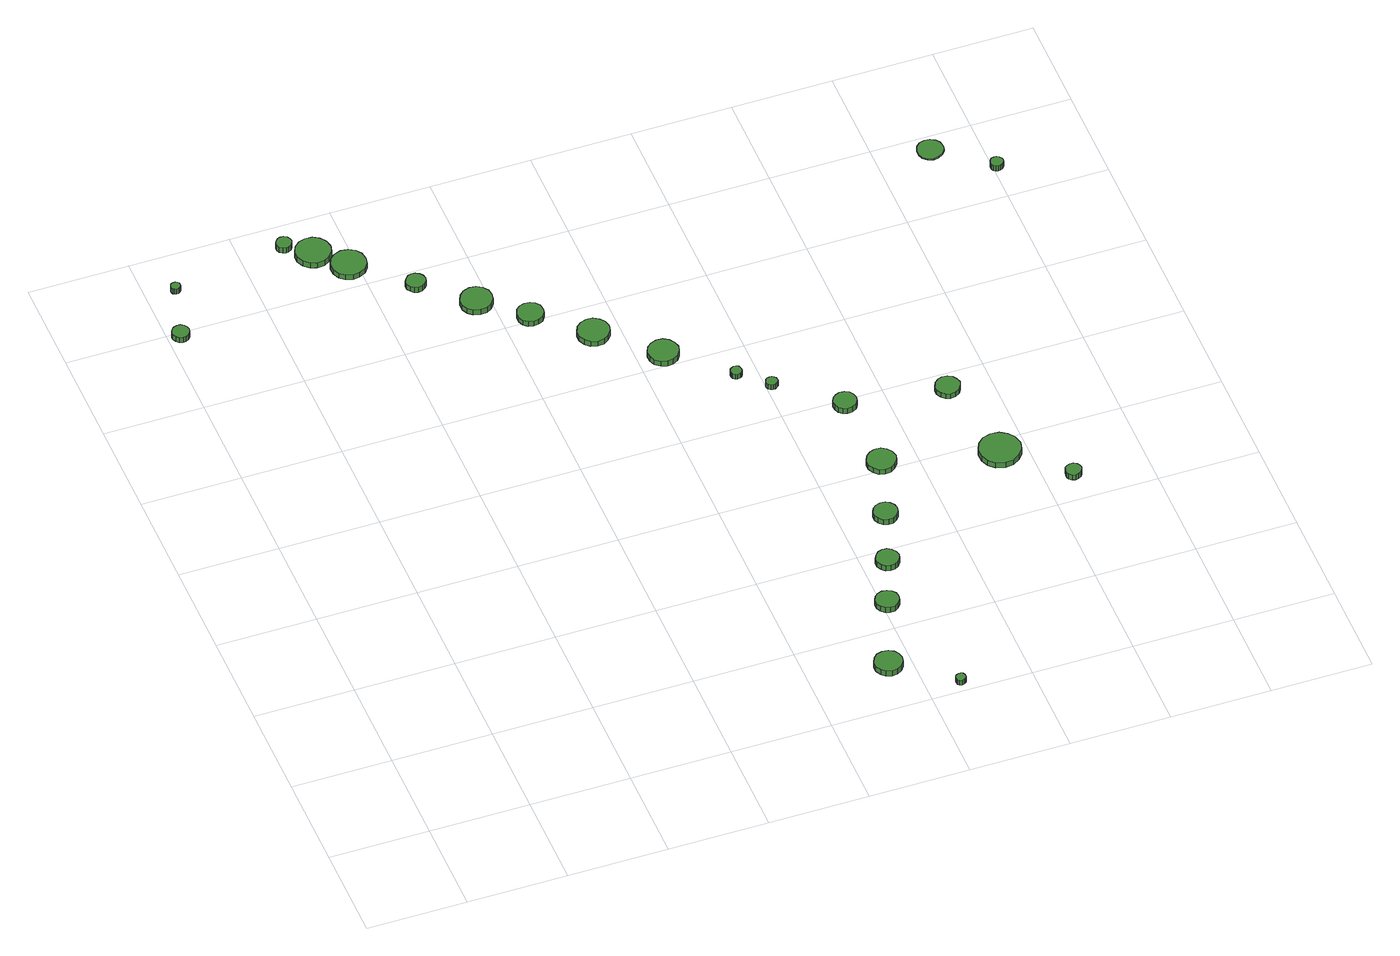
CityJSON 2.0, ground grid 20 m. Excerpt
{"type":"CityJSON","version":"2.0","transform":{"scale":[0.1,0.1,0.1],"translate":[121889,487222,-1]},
"CityObjects":{
"tree1":{"type":"SolitaryVegetationObject","attributes":{"function":"something"},"geometry":[{"type":"MultiSurface","lod":"1","boundaries":[[[0,1,2,3,4,5,6,7,8,9,10,11,12,13,14]],[[15,16,17,18,19,20,21,22,23,24,25,26,27,28,29]],[[0,29,28,1]],[[1,28,27,2]],[[2,27,26,3]],[[3,26,25,4]],[[4,25,24,5]],[[5,24,23,6]],[[6,23,22,7]],[[7,22,21,8]],[[8,21,20,9]],[[9,20,19,10]],[[10,19,18,11]],[[11,18,17,12]],[[12,17,16,13]],[[13,16,15,14]],[[14,15,29,0]]]}]},
"tree2":{"type":"SolitaryVegetationObject","attributes":{"function":"something"},"geometry":[{"type":"MultiSurface","lod":"1","boundaries":[[[30,31,32,33,34,35,36,37,38,39,40,41,42,43,44]],[[45,46,47,48,49,50,51,52,53,54,55,56,57,58,59]],[[30,59,58,31]],[[31,58,57,32]],[[32,57,56,33]],[[33,56,55,34]],[[34,55,54,35]],[[35,54,53,36]],[[36,53,52,37]],[[37,52,51,38]],[[38,51,50,39]],[[39,50,49,40]],[[40,49,48,41]],[[41,48,47,42]],[[42,47,46,43]],[[43,46,45,44]],[[44,45,59,30]]]}]},
"tree3":{"type":"SolitaryVegetationObject","attributes":{"function":"something"},"geometry":[{"type":"MultiSurface","lod":"1","boundaries":[[[60,61,62,63,64,65,66,67,68,69,70,71,72,73,74]],[[75,76,77,78,79,80,81,82,83,84,85,86,87,88,89]],[[60,89,88,61]],[[61,88,87,62]],[[62,87,86,63]],[[63,86,85,64]],[[64,85,84,65]],[[65,84,83,66]],[[66,83,82,67]],[[67,82,81,68]],[[68,81,80,69]],[[69,80,79,70]],[[70,79,78,71]],[[71,78,77,72]],[[72,77,76,73]],[[73,76,75,74]],[[74,75,89,60]]]}]},
"tree4":{"type":"SolitaryVegetationObject","attributes":{"function":"something"},"geometry":[{"type":"MultiSurface","lod":"1","boundaries":[[[90,91,92,93,94,95,96,97,98,99,100,101,102,103,104]],[[105,106,107,108,109,110,111,112,113,114,115,116,117,118,119]],[[90,119,118,91]],[[91,118,117,92]],[[92,117,116,93]],[[93,116,115,94]],[[94,115,114,95]],[[95,114,113,96]],[[96,113,112,97]],[[97,112,111,98]],[[98,111,110,99]],[[99,110,109,100]],[[100,109,108,101]],[[101,108,107,102]],[[102,107,106,103]],[[103,106,105,104]],[[104,105,119,90]]]}]},
"tree5":{"type":"SolitaryVegetationObject","attributes":{"function":"something"},"geometry":[{"type":"MultiSurface","lod":"1","boundaries":[[[120,121,122,123,124,125,126,127,128,129,130,131,132,133,134]],[[135,136,137,138,139,140,141,142,143,144,145,146,147,148,149]],[[120,149,148,121]],[[121,148,147,122]],[[122,147,146,123]],[[123,146,145,124]],[[124,145,144,125]],[[125,144,143,126]],[[126,143,142,127]],[[127,142,141,128]],[[128,141,140,129]],[[129,140,139,130]],[[130,139,138,131]],[[131,138,137,132]],[[132,137,136,133]],[[133,136,135,134]],[[134,135,149,120]]]}]},
"tree6":{"type":"SolitaryVegetationObject","attributes":{"function":"something"},"geometry":[{"type":"MultiSurface","lod":"1","boundaries":[[[150,151,152,153,154,155,156,157,158,159,160,161,162,163,164]],[[165,166,167,168,169,170,171,172,173,174,175,176,177,178,179]],[[150,179,178,151]],[[151,178,177,152]],[[152,177,176,153]],[[153,176,175,154]],[[154,175,174,155]],[[155,174,173,156]],[[156,173,172,157]],[[157,172,171,158]],[[158,171,170,159]],[[159,170,169,160]],[[160,169,168,161]],[[161,168,167,162]],[[162,167,166,163]],[[163,166,165,164]],[[164,165,179,150]]]}]},
"tree7":{"type":"SolitaryVegetationObject","attributes":{"function":"something"},"geometry":[{"type":"MultiSurface","lod":"1","boundaries":[[[180,181,182,183,184,185,186,187,188,189,190,191,192,193,194]],[[195,196,197,198,199,200,201,202,203,204,205,206,207,208,209]],[[180,209,208,181]],[[181,208,207,182]],[[182,207,206,183]],[[183,206,205,184]],[[184,205,204,185]],[[185,204,203,186]],[[186,203,202,187]],[[187,202,201,188]],[[188,201,200,189]],[[189,200,199,190]],[[190,199,198,191]],[[191,198,197,192]],[[192,197,196,193]],[[193,196,195,194]],[[194,195,209,180]]]}]},
"tree8":{"type":"SolitaryVegetationObject","attributes":{"function":"something"},"geometry":[{"type":"MultiSurface","lod":"1","boundaries":[[[210,211,212,213,214,215,216,217,218,219,220,221,222,223,224]],[[225,226,227,228,229,230,231,232,233,234,235,236,237,238,239]],[[210,239,238,211]],[[211,238,237,212]],[[212,237,236,213]],[[213,236,235,214]],[[214,235,234,215]],[[215,234,233,216]],[[216,233,232,217]],[[217,232,231,218]],[[218,231,230,219]],[[219,230,229,220]],[[220,229,228,221]],[[221,228,227,222]],[[222,227,226,223]],[[223,226,225,224]],[[224,225,239,210]]]}]},
"tree9":{"type":"SolitaryVegetationObject","attributes":{"function":"something"},"geometry":[{"type":"MultiSurface","lod":"1","boundaries":[[[240,241,242,243,244,245,246,247,248,249,250,251,252,253,254]],[[255,256,257,258,259,260,261,262,263,264,265,266,267,268,269]],[[240,269,268,241]],[[241,268,267,242]],[[242,267,266,243]],[[243,266,265,244]],[[244,265,264,245]],[[245,264,263,246]],[[246,263,262,247]],[[247,262,261,248]],[[248,261,260,249]],[[249,260,259,250]],[[250,259,258,251]],[[251,258,257,252]],[[252,257,256,253]],[[253,256,255,254]],[[254,255,269,240]]]}]},
"tree10":{"type":"SolitaryVegetationObject","attributes":{"function":"something"},"geometry":[{"type":"MultiSurface","lod":"1","boundaries":[[[270,271,272,273,274,275,276,277,278,279,280,281,282,283,284]],[[285,286,287,288,289,290,291,292,293,294,295,296,297,298,299]],[[270,299,298,271]],[[271,298,297,272]],[[272,297,296,273]],[[273,296,295,274]],[[274,295,294,275]],[[275,294,293,276]],[[276,293,292,277]],[[277,292,291,278]],[[278,291,290,279]],[[279,290,289,280]],[[280,289,288,281]],[[281,288,287,282]],[[282,287,286,283]],[[283,286,285,284]],[[284,285,299,270]]]}]},
"tree11":{"type":"SolitaryVegetationObject","attributes":{"function":"something"},"geometry":[{"type":"MultiSurface","lod":"1","boundaries":[[[300,301,302,303,304,305,306,307,308,309,310,311,312,313,314]],[[315,316,317,318,319,320,321,322,323,324,325,326,327,328,329]],[[300,329,328,301]],[[301,328,327,302]],[[302,327,326,303]],[[303,326,325,304]],[[304,325,324,305]],[[305,324,323,306]],[[306,323,322,307]],[[307,322,321,308]],[[308,321,320,309]],[[309,320,319,310]],[[310,319,318,311]],[[311,318,317,312]],[[312,317,316,313]],[[313,316,315,314]],[[314,315,329,300]]]}]},
"tree12":{"type":"SolitaryVegetationObject","attributes":{"function":"something"},"geometry":[{"type":"MultiSurface","lod":"1","boundaries":[[[330,331,332,333,334,335,336,337,338,339,340,341,342,343,344]],[[345,346,347,348,349,350,351,352,353,354,355,356,357,358,359]],[[330,359,358,331]],[[331,358,357,332]],[[332,357,356,333]],[[333,356,355,334]],[[334,355,354,335]],[[335,354,353,336]],[[336,353,352,337]],[[337,352,351,338]],[[338,351,350,339]],[[339,350,349,340]],[[340,349,348,341]],[[341,348,347,342]],[[342,347,346,343]],[[343,346,345,344]],[[344,345,359,330]]]}]},
"tree13":{"type":"SolitaryVegetationObject","attributes":{"function":"something"},"geometry":[{"type":"MultiSurface","lod":"1","boundaries":[[[360,361,362,363,364,365,366,367,368,369,370,371,372,373,374]],[[375,376,377,378,379,380,381,382,383,384,385,386,387,388,389]],[[360,389,388,361]],[[361,388,387,362]],[[362,387,386,363]],[[363,386,385,364]],[[364,385,384,365]],[[365,384,383,366]],[[366,383,382,367]],[[367,382,381,368]],[[368,381,380,369]],[[369,380,379,370]],[[370,379,378,371]],[[371,378,377,372]],[[372,377,376,373]],[[373,376,375,374]],[[374,375,389,360]]]}]},
"tree14":{"type":"SolitaryVegetationObject","attributes":{"function":"something"},"geometry":[{"type":"MultiSurface","lod":"1","boundaries":[[[390,391,392,393,394,395,396,397,398,399,400,401,402,403,404]],[[405,406,407,408,409,410,411,412,413,414,415,416,417,418,419]],[[390,419,418,391]],[[391,418,417,392]],[[392,417,416,393]],[[393,416,415,394]],[[394,415,414,395]],[[395,414,413,396]],[[396,413,412,397]],[[397,412,411,398]],[[398,411,410,399]],[[399,410,409,400]],[[400,409,408,401]],[[401,408,407,402]],[[402,407,406,403]],[[403,406,405,404]],[[404,405,419,390]]]}]},
"tree15":{"type":"SolitaryVegetationObject","attributes":{"function":"something"},"geometry":[{"type":"MultiSurface","lod":"1","boundaries":[[[420,421,422,423,424,425,426,427,428,429,430,431,432,433,434]],[[435,436,437,438,439,440,441,442,443,444,445,446,447,448,449]],[[420,449,448,421]],[[421,448,447,422]],[[422,447,446,423]],[[423,446,445,424]],[[424,445,444,425]],[[425,444,443,426]],[[426,443,442,427]],[[427,442,441,428]],[[428,441,440,429]],[[429,440,439,430]],[[430,439,438,431]],[[431,438,437,432]],[[432,437,436,433]],[[433,436,435,434]],[[434,435,449,420]]]}]},
"tree16":{"type":"SolitaryVegetationObject","attributes":{"function":"something"},"geometry":[{"type":"MultiSurface","lod":"1","boundaries":[[[450,451,452,453,454,455,456,457,458,459,460,461,462,463,464]],[[465,466,467,468,469,470,471,472,473,474,475,476,477,478,479]],[[450,479,478,451]],[[451,478,477,452]],[[452,477,476,453]],[[453,476,475,454]],[[454,475,474,455]],[[455,474,473,456]],[[456,473,472,457]],[[457,472,471,458]],[[458,471,470,459]],[[459,470,469,460]],[[460,469,468,461]],[[461,468,467,462]],[[462,467,466,463]],[[463,466,465,464]],[[464,465,479,450]]]}]},
"tree17":{"type":"SolitaryVegetationObject","attributes":{"function":"something"},"geometry":[{"type":"MultiSurface","lod":"1","boundaries":[[[480,481,482,483,484,485,486,487,488,489,490,491,492,493,494]],[[495,496,497,498,499,500,501,502,503,504,505,506,507,508,509]],[[480,509,508,481]],[[481,508,507,482]],[[482,507,506,483]],[[483,506,505,484]],[[484,505,504,485]],[[485,504,503,486]],[[486,503,502,487]],[[487,502,501,488]],[[488,501,500,489]],[[489,500,499,490]],[[490,499,498,491]],[[491,498,497,492]],[[492,497,496,493]],[[493,496,495,494]],[[494,495,509,480]]]}]},
"tree18":{"type":"SolitaryVegetationObject","attributes":{"function":"something"},"geometry":[{"type":"MultiSurface","lod":"1","boundaries":[[[510,511,512,513,514,515,516,517,518,519,520,521,522,523,524]],[[525,526,527,528,529,530,531,532,533,534,535,536,537,538,539]],[[510,539,538,511]],[[511,538,537,512]],[[512,537,536,513]],[[513,536,535,514]],[[514,535,534,515]],[[515,534,533,516]],[[516,533,532,517]],[[517,532,531,518]],[[518,531,530,519]],[[519,530,529,520]],[[520,529,528,521]],[[521,528,527,522]],[[522,527,526,523]],[[523,526,525,524]],[[524,525,539,510]]]}]},
"tree19":{"type":"SolitaryVegetationObject","attributes":{"function":"something"},"geometry":[{"type":"MultiSurface","lod":"1","boundaries":[[[540,541,542,543,544,545,546,547,548,549,550,551,552,553,554]],[[555,556,557,558,559,560,561,562,563,564,565,566,567,568,569]],[[540,569,568,541]],[[541,568,567,542]],[[542,567,566,543]],[[543,566,565,544]],[[544,565,564,545]],[[545,564,563,546]],[[546,563,562,547]],[[547,562,561,548]],[[548,561,560,549]],[[549,560,559,550]],[[550,559,558,551]],[[551,558,557,552]],[[552,557,556,553]],[[553,556,555,554]],[[554,555,569,540]]]}]},
"tree20":{"type":"SolitaryVegetationObject","attributes":{"function":"something"},"geometry":[{"type":"MultiSurface","lod":"1","boundaries":[[[570,571,572,573,574,575,576,577,578,579,580,581,582,583,584]],[[585,586,587,588,589,590,591,592,593,594,595,596,597,598,599]],[[570,599,598,571]],[[571,598,597,572]],[[572,597,596,573]],[[573,596,595,574]],[[574,595,594,575]],[[575,594,593,576]],[[576,593,592,577]],[[577,592,591,578]],[[578,591,590,579]],[[579,590,589,580]],[[580,589,588,581]],[[581,588,587,582]],[[582,587,586,583]],[[583,586,585,584]],[[584,585,599,570]]]}]},
"tree21":{"type":"SolitaryVegetationObject","attributes":{"function":"something"},"geometry":[{"type":"MultiSurface","lod":"1","boundaries":[[[600,601,602,603,604,605,606,607,608,609,610,611,612,613,614]],[[615,616,617,618,619,620,621,622,623,624,625,626,627,628,629]],[[600,629,628,601]],[[601,628,627,602]],[[602,627,626,603]],[[603,626,625,604]],[[604,625,624,605]],[[605,624,623,606]],[[606,623,622,607]],[[607,622,621,608]],[[608,621,620,609]],[[609,620,619,610]],[[610,619,618,611]],[[611,618,617,612]],[[612,617,616,613]],[[613,616,615,614]],[[614,615,629,600]]]}]},
"tree22":{"type":"SolitaryVegetationObject","attributes":{"function":"something"},"geometry":[{"type":"MultiSurface","lod":"1","boundaries":[[[630,631,632,633,634,635,636,637,638,639,640,641,642,643,644]],[[645,646,647,648,649,650,651,652,653,654,655,656,657,658,659]],[[630,659,658,631]],[[631,658,657,632]],[[632,657,656,633]],[[633,656,655,634]],[[634,655,654,635]],[[635,654,653,636]],[[636,653,652,637]],[[637,652,651,638]],[[638,651,650,639]],[[639,650,649,640]],[[640,649,648,641]],[[641,648,647,642]],[[642,647,646,643]],[[643,646,645,644]],[[644,645,659,630]]]}]},
"tree23":{"type":"SolitaryVegetationObject","attributes":{"function":"something"},"geometry":[{"type":"MultiSurface","lod":"1","boundaries":[[[660,661,662,663,664,665,666,667,668,669,670,671,672,673,674]],[[675,676,677,678,679,680,681,682,683,684,685,686,687,688,689]],[[660,689,688,661]],[[661,688,687,662]],[[662,687,686,663]],[[663,686,685,664]],[[664,685,684,665]],[[665,684,683,666]],[[666,683,682,667]],[[667,682,681,668]],[[668,681,680,669]],[[669,680,679,670]],[[670,679,678,671]],[[671,678,677,672]],[[672,677,676,673]],[[673,676,675,674]],[[674,675,689,660]]]}]},
"tree24":{"type":"SolitaryVegetationObject","attributes":{"function":"something"},"geometry":[{"type":"MultiSurface","lod":"1","boundaries":[[[690,691,692,693,694,695,696,697,698,699,700,701,702,703,704]],[[705,706,707,708,709,710,711,712,713,714,715,716,717,718,719]],[[690,719,718,691]],[[691,718,717,692]],[[692,717,716,693]],[[693,716,715,694]],[[694,715,714,695]],[[695,714,713,696]],[[696,713,712,697]],[[697,712,711,698]],[[698,711,710,699]],[[699,710,709,700]],[[700,709,708,701]],[[701,708,707,702]],[[702,707,706,703]],[[703,706,705,704]],[[704,705,719,690]]]}]}
},
"vertices":[
[40,1383,30],[38,1390,30],[34,1396,30],[28,1400,30],[21,1400,30],[14,1398,30],[9,1393,30],[6,1387,30],[6,1380,30],[9,1373,30],[14,1368,30],[21,1366,30],[28,1367,30],[34,1370,30],[38,1376,30],[38,1376,17],[34,1370,17],[28,1367,17],[21,1366,17],[14,1368,17],[9,1373,17],[6,1380,17],[6,1387,17],[9,1393,17],[14,1398,17],[21,1400,17],[28,1400,17],[34,1396,17],[38,1390,17],[40,1383,17],
[65,1500,30],[65,1504,30],[62,1507,30],[59,1509,30],[55,1509,30],[51,1508,30],[48,1505,30],[47,1502,30],[47,1498,30],[48,1494,30],[51,1492,30],[55,1490,30],[59,1491,30],[62,1493,30],[65,1496,30],[65,1496,17],[62,1493,17],[59,1491,17],[55,1490,17],[51,1492,17],[48,1494,17],[47,1498,17],[47,1502,17],[48,1505,17],[51,1508,17],[55,1509,17],[59,1509,17],[62,1507,17],[65,1504,17],[65,1500,17],
[302,1539,27],[300,1546,27],[297,1551,27],[291,1554,27],[285,1555,27],[279,1553,27],[274,1548,27],[271,1543,27],[271,1536,27],[274,1530,27],[279,1526,27],[285,1524,27],[291,1525,27],[297,1528,27],[300,1533,27],[300,1533,14],[297,1528,14],[291,1525,14],[285,1524,14],[279,1526,14],[274,1530,14],[271,1536,14],[271,1543,14],[274,1548,14],[279,1553,14],[285,1555,14],[291,1554,14],[297,1551,14],[300,1546,14],[302,1539,14],
[364,1499,29],[361,1513,29],[352,1525,29],[340,1532,29],[325,1533,29],[312,1529,29],[301,1519,29],[295,1506,29],[295,1492,29],[301,1479,29],[312,1469,29],[325,1465,29],[340,1466,29],[352,1473,29],[361,1485,29],[361,1485,16],[352,1473,16],[340,1466,16],[325,1465,16],[312,1469,16],[301,1479,16],[295,1492,16],[295,1506,16],[301,1519,16],[312,1529,16],[325,1533,16],[340,1532,16],[352,1525,16],[361,1513,16],[364,1499,16],
[415,1447,27],[412,1462,27],[404,1473,27],[391,1480,27],[377,1482,27],[363,1477,27],[353,1468,27],[347,1455,27],[347,1440,27],[353,1427,27],[363,1418,27],[377,1413,27],[391,1415,27],[404,1422,27],[412,1433,27],[412,1433,15],[404,1422,15],[391,1415,15],[377,1413,15],[363,1418,15],[353,1427,15],[347,1440,15],[347,1455,15],[353,1468,15],[363,1477,15],[377,1482,15],[391,1480,15],[404,1473,15],[412,1462,15],[415,1447,15],
[501,1359,27],[499,1367,27],[494,1373,27],[487,1377,27],[479,1378,27],[472,1376,27],[466,1370,27],[462,1363,27],[462,1355,27],[466,1348,27],[472,1342,27],[479,1340,27],[487,1341,27],[494,1345,27],[499,1351,27],[499,1351,14],[494,1345,14],[487,1341,14],[479,1340,14],[472,1342,14],[466,1348,14],[462,1355,14],[462,1363,14],[466,1370,14],[472,1376,14],[479,1378,14],[487,1377,14],[494,1373,14],[499,1367,14],[501,1359,14],
[601,1274,28],[599,1286,28],[591,1297,28],[580,1304,28],[567,1305,28],[554,1301,28],[545,1292,28],[539,1280,28],[539,1267,28],[545,1255,28],[554,1247,28],[567,1243,28],[580,1244,28],[591,1250,28],[599,1261,28],[599,1261,15],[591,1250,15],[580,1244,15],[567,1243,15],[554,1247,15],[545,1255,15],[539,1267,15],[539,1280,15],[545,1292,15],[554,1301,15],[567,1305,15],[580,1304,15],[591,1297,15],[599,1286,15],[601,1274,15],
[979,102,31],[976,113,31],[970,122,31],[960,128,31],[948,129,31],[937,126,31],[929,118,31],[924,108,31],[924,96,31],[929,85,31],[937,78,31],[948,74,31],[960,75,31],[970,81,31],[976,90,31],[976,90,18],[970,81,18],[960,75,18],[948,74,18],[937,78,18],[929,85,18],[924,96,18],[924,108,18],[929,118,18],[937,126,18],[948,129,18],[960,128,18],[970,122,18],[976,113,18],[979,102,18],
[678,1206,26],[676,1217,26],[669,1226,26],[660,1231,26],[649,1232,26],[639,1229,26],[631,1222,26],[627,1212,26],[627,1201,26],[631,1191,26],[639,1184,26],[649,1181,26],[660,1182,26],[669,1187,26],[676,1196,26],[676,1196,14],[669,1187,14],[660,1182,14],[649,1181,14],[639,1184,14],[631,1191,14],[627,1201,14],[627,1212,14],[631,1222,14],[639,1229,14],[649,1232,14],[660,1231,14],[669,1226,14],[676,1217,14],[678,1206,14],
[1074,19,27],[1073,23,27],[1071,26,27],[1067,28,27],[1063,28,27],[1059,27,27],[1056,24,27],[1055,21,27],[1055,17,27],[1056,13,27],[1059,10,27],[1063,9,27],[1067,10,27],[1071,12,27],[1073,15,27],[1073,15,15],[1071,12,15],[1067,10,15],[1063,9,15],[1059,10,15],[1056,13,15],[1055,17,15],[1055,21,15],[1056,24,15],[1059,27,15],[1063,28,15],[1067,28,15],[1071,26,15],[1073,23,15],[1074,19,15],
[777,1120,27],[774,1133,27],[766,1143,27],[755,1150,27],[742,1151,27],[730,1147,27],[720,1139,27],[715,1127,27],[715,1114,27],[720,1102,27],[730,1093,27],[742,1089,27],[755,1090,27],[766,1097,27],[774,1107,27],[774,1107,14],[766,1097,14],[755,1090,14],[742,1089,14],[730,1093,14],[720,1102,14],[715,1114,14],[715,1127,14],[720,1139,14],[730,1147,14],[742,1151,14],[755,1150,14],[766,1143,14],[774,1133,14],[777,1120,14],
[1030,257,30],[1028,267,30],[1022,274,30],[1014,279,30],[1004,280,30],[995,277,30],[988,271,30],[984,262,30],[984,252,30],[988,244,30],[995,237,30],[1004,234,30],[1014,235,30],[1022,240,30],[1028,248,30],[1028,248,17],[1022,240,17],[1014,235,17],[1004,234,17],[995,237,17],[988,244,17],[984,252,17],[984,262,17],[988,271,17],[995,277,17],[1004,280,17],[1014,279,17],[1022,274,17],[1028,267,17],[1030,257,17],
[879,1025,26],[876,1037,26],[869,1047,26],[858,1054,26],[846,1055,26],[834,1051,26],[824,1043,26],[819,1031,26],[819,1019,26],[824,1007,26],[834,999,26],[846,995,26],[858,996,26],[869,1002,26],[876,1013,26],[876,1013,13],[869,1002,13],[858,996,13],[846,995,13],[834,999,13],[824,1007,13],[819,1019,13],[819,1031,13],[824,1043,13],[834,1051,13],[846,1055,13],[858,1054,13],[869,1047,13],[876,1037,13],[879,1025,13],
[1071,366,24],[1069,375,24],[1063,383,24],[1055,388,24],[1046,389,24],[1037,386,24],[1030,379,24],[1026,371,24],[1026,361,24],[1030,352,24],[1037,346,24],[1046,343,24],[1055,344,24],[1063,349,24],[1069,357,24],[1069,357,11],[1063,349,11],[1055,344,11],[1046,343,11],[1037,346,11],[1030,352,11],[1026,361,11],[1026,371,11],[1030,379,11],[1037,386,11],[1046,389,11],[1055,388,11],[1063,383,11],[1069,375,11],[1071,366,11],
[1112,484,23],[1110,493,23],[1104,501,23],[1096,506,23],[1086,507,23],[1076,504,23],[1069,498,23],[1065,489,23],[1065,479,23],[1069,470,23],[1076,463,23],[1086,460,23],[1096,461,23],[1104,466,23],[1110,474,23],[1110,474,10],[1104,466,10],[1096,461,10],[1086,460,10],[1076,463,10],[1069,470,10],[1065,479,10],[1065,489,10],[1069,498,10],[1076,504,10],[1086,507,10],[1096,506,10],[1104,501,10],[1110,493,10],[1112,484,10],
[968,927,26],[967,932,26],[965,936,26],[961,938,26],[956,939,26],[952,937,26],[948,934,26],[946,930,26],[946,925,26],[948,921,26],[952,918,26],[956,916,26],[961,917,26],[965,919,26],[967,923,26],[967,923,14],[965,919,14],[961,917,14],[956,916,14],[952,918,14],[948,921,14],[946,925,14],[946,930,14],[948,934,14],[952,937,14],[956,939,14],[961,938,14],[965,936,14],[967,932,14],[968,927,14],
[1021,878,26],[1020,883,26],[1017,886,26],[1013,889,26],[1008,889,26],[1004,888,26],[1000,885,26],[998,880,26],[998,876,26],[1000,871,26],[1004,868,26],[1008,867,26],[1013,867,26],[1017,870,26],[1020,873,26],[1020,873,14],[1017,870,14],[1013,867,14],[1008,867,14],[1004,868,14],[1000,871,14],[998,876,14],[998,880,14],[1000,885,14],[1004,888,14],[1008,889,14],[1013,889,14],[1017,886,14],[1020,883,14],[1021,878,14],
[1157,612,26],[1154,624,26],[1147,634,26],[1137,640,26],[1125,641,26],[1114,637,26],[1105,629,26],[1100,618,26],[1100,606,26],[1105,595,26],[1114,587,26],[1125,584,26],[1137,585,26],[1147,591,26],[1154,601,26],[1154,601,14],[1147,591,14],[1137,585,14],[1125,584,14],[1114,587,14],[1105,595,14],[1100,606,14],[1100,618,14],[1105,629,14],[1114,637,14],[1125,641,14],[1137,640,14],[1147,634,14],[1154,624,14],[1157,612,14],
[1141,781,28],[1139,790,28],[1134,798,28],[1125,802,28],[1116,803,28],[1107,800,28],[1100,794,28],[1096,785,28],[1096,776,28],[1100,767,28],[1107,761,28],[1116,758,28],[1125,759,28],[1134,763,28],[1139,771,28],[1139,771,15],[1134,763,15],[1125,759,15],[1116,758,15],[1107,761,15],[1100,767,15],[1096,776,15],[1096,785,15],[1100,794,15],[1107,800,15],[1116,803,15],[1125,802,15],[1134,798,15],[1139,790,15],[1141,781,15],
[1386,562,27],[1382,579,27],[1372,592,27],[1358,601,27],[1341,603,27],[1324,598,27],[1312,586,27],[1305,571,27],[1305,553,27],[1312,538,27],[1324,527,27],[1341,521,27],[1358,523,27],[1372,532,27],[1382,545,27],[1382,545,14],[1372,532,14],[1358,523,14],[1341,521,14],[1324,527,14],[1312,538,14],[1305,553,14],[1305,571,14],[1312,586,14],[1324,598,14],[1341,603,14],[1358,601,14],[1372,592,14],[1382,579,14],[1386,562,14],
[1336,750,29],[1333,760,29],[1328,768,29],[1319,773,29],[1309,774,29],[1300,771,29],[1292,764,29],[1288,755,29],[1288,745,29],[1292,736,29],[1300,729,29],[1309,726,29],[1319,727,29],[1328,732,29],[1333,741,29],[1333,741,17],[1328,732,17],[1319,727,17],[1309,726,17],[1300,729,17],[1292,736,17],[1288,745,17],[1288,755,17],[1292,764,17],[1300,771,17],[1309,774,17],[1319,773,17],[1328,768,17],[1333,760,17],[1336,750,17],
[1472,467,21],[1470,473,21],[1467,478,21],[1461,482,21],[1454,482,21],[1448,480,21],[1443,476,21],[1441,470,21],[1441,463,21],[1443,457,21],[1448,453,21],[1454,451,21],[1461,452,21],[1467,455,21],[1470,460,21],[1470,460,8],[1467,455,8],[1461,452,8],[1454,451,8],[1448,453,8],[1443,457,8],[1441,463,8],[1441,470,8],[1443,476,8],[1448,480,8],[1454,482,8],[1461,482,8],[1467,478,8],[1470,473,8],[1472,467,8],
[1532,1363,12],[1530,1374,12],[1524,1382,12],[1514,1388,12],[1504,1389,12],[1493,1386,12],[1485,1378,12],[1481,1369,12],[1481,1358,12],[1485,1348,12],[1493,1341,12],[1504,1337,12],[1514,1339,12],[1524,1344,12],[1530,1353,12],[1530,1353,9],[1524,1344,9],[1514,1339,9],[1504,1337,9],[1493,1341,9],[1485,1348,9],[1481,1358,9],[1481,1369,9],[1485,1378,9],[1493,1386,9],[1504,1389,9],[1514,1388,9],[1524,1382,9],[1530,1374,9],[1532,1363,9],
[1618,1275,28],[1617,1280,28],[1614,1284,28],[1609,1287,28],[1604,1287,28],[1599,1286,28],[1595,1282,28],[1593,1277,28],[1593,1272,28],[1595,1267,28],[1599,1263,28],[1604,1262,28],[1609,1262,28],[1614,1265,28],[1617,1269,28],[1617,1269,15],[1614,1265,15],[1609,1262,15],[1604,1262,15],[1599,1263,15],[1595,1267,15],[1593,1272,15],[1593,1277,15],[1595,1282,15],[1599,1286,15],[1604,1287,15],[1609,1287,15],[1614,1284,15],[1617,1280,15],[1618,1275,15]
]}
